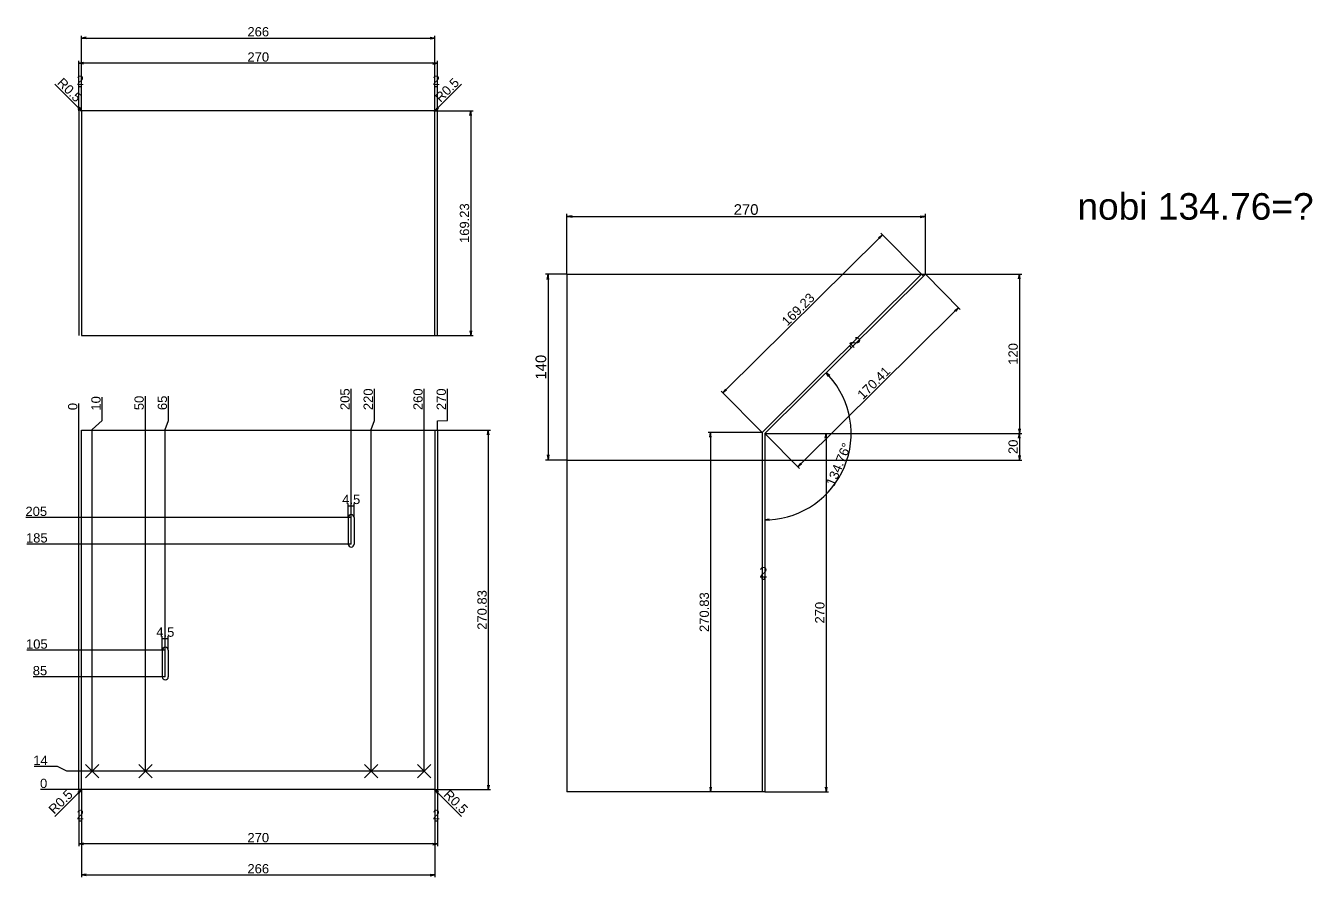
# Model space of a CAD drawing. Header units: inches. Extents: x -821 to 727, y -1701 to 746.
# Drawn here: x -242 to 727, y -1701 to -1059 of the extents above; entities that cross this region are included whole.
import ezdxf

# ---------------------------------------------------------------- set-up
doc = ezdxf.new("R2010")
doc.units = ezdxf.units.IN
doc.header["$LTSCALE"] = 15
doc.header["$MEASUREMENT"] = 0
doc.header["$PDMODE"] = 3
doc.header["$PDSIZE"] = 5
doc.layers.add('DIM', color=5, linetype='Continuous', lineweight=13)
doc.styles.get("Standard").update_dxf_attribs({"font": 'arial.ttf'})
doc.dimstyles.new('DIM', dxfattribs={"dimscale": 1.5, "dimtxt": 4, "dimasz": 2, "dimexe": 1, "dimexo": 0, "dimtad": 1, "dimdsep": 46, "dimtxsty": 'Standard', "dimblk": 'OPEN', "dimcen": 0, "dimclrd": 5, "dimclre": 5, "dimclrt": 2, "dimazin": 2, "dimtfac": 1, "dimtix": 1, "dimtmove": 0, "dimatfit": 3, "dimldrblk": 'OPEN', "dimfxl": 1, "dimtolj": 1, "dimtzin": 0, "dimlwd": 25, "dimlwe": 25, "dimarcsym": 0})

# ---------------------------------------------------------------- blocks, each defined once
blk = doc.blocks.new('_Open')
at = {"color": 0, "linetype": 'Continuous', "lineweight": -2}
for p, q in [((-1, 0.17), (0, 0)), ((-1, -0.17), (0, 0)), ((0, 0), (-1, 0))]:
    blk.add_line(p, q, dxfattribs=at)
blk = doc.blocks.new('*D291')
at = {"layer": 'Defpoints', "color": 0, "transparency": 16777216}
for p in [(435.23, -1246.29), (314.23, -1366.29), (339.18, -1391.44)]:
    blk.add_point(p, dxfattribs=at)
at = {"layer": 'DIM', "color": 5, "lineweight": 25, "transparency": 16777216}
for p, q in [((435.23, -1246.29), (461.41, -1272.69)), ((457.7, -1273.91), (341.67, -1388.98)), ((314.23, -1366.29), (340.41, -1392.69))]:
    blk.add_line(p, q, dxfattribs=at)
at = {"layer": 'DIM', "color": 5, "lineweight": 25, "transparency": 16777216, "xscale": 3.5, "yscale": 3.5, "zscale": 3.5}
for p, rotation in [((460.18, -1271.44), 44.76225954070696), ((339.18, -1391.44), 224.762259540707)]:
    blk.add_blockref('_Open', p, dxfattribs=dict(at, rotation=rotation))
at = {"layer": 'DIM', "color": 2, "transparency": 16777216, "insert": (396.39, -1328.13), "char_height": 7, "attachment_point": 5, "rotation": 44.76226}
blk.add_mtext('\\A1;170.41', dxfattribs=at)
blk = doc.blocks.new('*D292')
at = {"layer": 'Defpoints', "color": 0, "transparency": 16777216}
for p in [(314.23, -1366.29), (314.23, -1636.29), (360.46, -1636.29)]:
    blk.add_point(p, dxfattribs=at)
at = {"layer": 'DIM', "color": 5, "lineweight": 25, "transparency": 16777216}
for p, q in [((314.23, -1366.29), (362.21, -1366.29)), ((360.46, -1369.79), (360.46, -1632.79)), ((314.23, -1636.29), (362.21, -1636.29))]:
    blk.add_line(p, q, dxfattribs=at)
at = {"layer": 'DIM', "color": 5, "lineweight": 25, "transparency": 16777216, "xscale": 3.5, "yscale": 3.5, "zscale": 3.5}
for p, rotation in [((360.46, -1366.29), 90), ((360.46, -1636.29), 270)]:
    blk.add_blockref('_Open', p, dxfattribs=dict(at, rotation=rotation))
at = {"layer": 'DIM', "color": 2, "transparency": 16777216, "insert": (355.79, -1501.29), "char_height": 7, "attachment_point": 5, "rotation": 90}
blk.add_mtext('\\A1;270', dxfattribs=at)
blk = doc.blocks.new('*D293')
at = {"layer": 'Defpoints', "color": 0, "transparency": 16777216}
for p in [(432.39, -1246.29), (282.68, -1335.65), (312.23, -1365.46)]:
    blk.add_point(p, dxfattribs=at)
at = {"layer": 'DIM', "color": 5, "lineweight": 25, "transparency": 16777216}
for p, q in [((400.35, -1218.95), (285.16, -1333.19)), ((432.39, -1246.29), (401.6, -1215.24)), ((312.23, -1365.46), (281.44, -1334.41))]:
    blk.add_line(p, q, dxfattribs=at)
at = {"layer": 'DIM', "color": 5, "lineweight": 25, "transparency": 16777216, "xscale": 3.5, "yscale": 3.5, "zscale": 3.5}
for p, rotation in [((402.84, -1216.49), 44.76225954070696), ((282.68, -1335.65), 224.762259540707)]:
    blk.add_blockref('_Open', p, dxfattribs=dict(at, rotation=rotation))
at = {"layer": 'DIM', "color": 3, "transparency": 16777216, "insert": (339.47, -1272.75), "char_height": 7, "attachment_point": 5, "rotation": 44.76226}
blk.add_mtext('\\A1;169.23', dxfattribs=at)
blk = doc.blocks.new('*D294')
at = {"layer": 'Defpoints', "color": 0, "transparency": 16777216}
for p in [(312.23, -1365.46), (273.45, -1636.29), (312.23, -1636.29)]:
    blk.add_point(p, dxfattribs=at)
at = {"layer": 'DIM', "color": 5, "lineweight": 25, "transparency": 16777216}
for p, q in [((312.23, -1365.46), (271.7, -1365.46)), ((273.45, -1368.96), (273.45, -1632.79)), ((312.23, -1636.29), (271.7, -1636.29))]:
    blk.add_line(p, q, dxfattribs=at)
at = {"layer": 'DIM', "color": 5, "lineweight": 25, "transparency": 16777216, "xscale": 3.5, "yscale": 3.5, "zscale": 3.5}
for p, rotation in [((273.45, -1365.46), 90), ((273.45, -1636.29), 270)]:
    blk.add_blockref('_Open', p, dxfattribs=dict(at, rotation=rotation))
at = {"layer": 'DIM', "color": 3, "transparency": 16777216, "insert": (268.78, -1500.87), "char_height": 7, "attachment_point": 5, "rotation": 90}
blk.add_mtext('\\A1;270.83', dxfattribs=at)
blk = doc.blocks.new('*D295')
at = {"layer": 'Defpoints', "color": 0, "transparency": 16777216}
for p in [(435.23, -1246.29), (314.23, -1366.29), (314.23, -1366.29), (360.19, -1412.38), (314.23, -1636.29)]:
    blk.add_point(p, dxfattribs=at)
at = {"layer": 'DIM', "color": 5, "lineweight": 25, "transparency": 16777216}
blk.add_arc((314.23, -1366.29), 65.09, 273.08146, 41.6808, dxfattribs=at)
at = {"layer": 'DIM', "color": 5, "lineweight": 25, "transparency": 16777216, "xscale": 3.5, "yscale": 3.5, "zscale": 3.5}
for p, rotation in [((360.45, -1320.46), 133.2215299218982), ((314.23, -1431.38), 181.5407296188088)]:
    blk.add_blockref('_Open', p, dxfattribs=dict(at, rotation=rotation))
at = {"layer": 'DIM', "color": 2, "transparency": 16777216, "insert": (370, -1389.53), "char_height": 7, "attachment_point": 5, "rotation": 67.38113}
blk.add_mtext('\\A1;134.76°', dxfattribs=at)
blk = doc.blocks.new('*D296')
at = {"layer": 'Defpoints', "color": 0, "transparency": 16777216}
for p in [(435.23, -1246.29), (314.23, -1366.29), (506.03, -1366.29)]:
    blk.add_point(p, dxfattribs=at)
at = {"layer": 'DIM', "color": 5, "lineweight": 25, "transparency": 16777216}
for p, q in [((435.23, -1246.29), (507.78, -1246.29)), ((506.03, -1249.79), (506.03, -1362.79)), ((314.23, -1366.29), (507.78, -1366.29))]:
    blk.add_line(p, q, dxfattribs=at)
at = {"layer": 'DIM', "color": 5, "lineweight": 25, "transparency": 16777216, "xscale": 3.5, "yscale": 3.5, "zscale": 3.5}
for p, rotation in [((506.03, -1246.29), 90), ((506.03, -1366.29), 270)]:
    blk.add_blockref('_Open', p, dxfattribs=dict(at, rotation=rotation))
at = {"layer": 'DIM', "color": 2, "transparency": 16777216, "insert": (501.36, -1306.29), "char_height": 7, "attachment_point": 5, "rotation": 90}
blk.add_mtext('\\A1;120', dxfattribs=at)
blk = doc.blocks.new('*D297')
at = {"layer": 'Defpoints', "color": 0, "transparency": 16777216}
for p in [(314.23, -1366.29), (314.23, -1386.29), (506.03, -1386.29)]:
    blk.add_point(p, dxfattribs=at)
at = {"layer": 'DIM', "color": 5, "lineweight": 25, "transparency": 16777216}
for p, q in [((314.23, -1366.29), (507.78, -1366.29)), ((506.03, -1369.79), (506.03, -1382.79)), ((314.23, -1386.29), (507.78, -1386.29))]:
    blk.add_line(p, q, dxfattribs=at)
at = {"layer": 'DIM', "color": 5, "lineweight": 25, "transparency": 16777216, "xscale": 3.5, "yscale": 3.5, "zscale": 3.5}
for p, rotation in [((506.03, -1366.29), 90), ((506.03, -1386.29), 270)]:
    blk.add_blockref('_Open', p, dxfattribs=dict(at, rotation=rotation))
at = {"layer": 'DIM', "color": 2, "transparency": 16777216, "insert": (501.36, -1376.29), "char_height": 7, "attachment_point": 5, "rotation": 90}
blk.add_mtext('\\A1;20', dxfattribs=at)
blk = doc.blocks.new('*D298')
at = {"layer": 'Defpoints', "color": 0, "transparency": 16777216}
for p in [(-134.85, -1520.65), (-139.35, -1529.64), (-134.85, -1529.64)]:
    blk.add_point(p, dxfattribs=at)
at = {"layer": 'DIM', "color": 5, "lineweight": 25, "transparency": 16777216}
for p, q in [((-139.35, -1529.64), (-139.35, -1518.9)), ((-139.35, -1520.65), (-134.85, -1520.65)), ((-134.85, -1529.64), (-134.85, -1518.9))]:
    blk.add_line(p, q, dxfattribs=at)
at = {"layer": 'DIM', "color": 2, "transparency": 16777216, "insert": (-137.1, -1515.99), "char_height": 7, "attachment_point": 5}
blk.add_mtext('\\A1;4.5', dxfattribs=at)
blk = doc.blocks.new('*D299')
at = {"layer": 'Defpoints', "color": 0, "transparency": 16777216}
for p in [(5.15, -1420.65), (0.65, -1429.64), (5.15, -1429.64)]:
    blk.add_point(p, dxfattribs=at)
at = {"layer": 'DIM', "color": 5, "lineweight": 25, "transparency": 16777216}
for p, q in [((0.65, -1429.64), (0.65, -1418.9)), ((0.65, -1420.65), (5.15, -1420.65)), ((5.15, -1429.64), (5.15, -1418.9))]:
    blk.add_line(p, q, dxfattribs=at)
at = {"layer": 'DIM', "color": 2, "transparency": 16777216, "insert": (2.9, -1415.99), "char_height": 7, "attachment_point": 5}
blk.add_mtext('\\A1;4.5', dxfattribs=at)
blk = doc.blocks.new('*D300')
at = {"layer": 'Defpoints', "color": 0, "transparency": 16777216}
for p in [(-202.1, -1634.64), (-200.1, -1634.64), (-200.1, -1658.02)]:
    blk.add_point(p, dxfattribs=at)
at = {"layer": 'DIM', "color": 5, "lineweight": 25, "transparency": 16777216}
for p, q in [((-202.1, -1634.64), (-202.1, -1659.77)), ((-200.1, -1634.64), (-200.1, -1659.77)), ((-202.1, -1658.02), (-200.1, -1658.02))]:
    blk.add_line(p, q, dxfattribs=at)
at = {"layer": 'DIM', "color": 2, "transparency": 16777216, "insert": (-201.1, -1653.41), "char_height": 7, "attachment_point": 5}
blk.add_mtext('\\A1;2', dxfattribs=at)
blk = doc.blocks.new('*D301')
at = {"layer": 'Defpoints', "color": 0, "transparency": 16777216}
for p in [(-200.1, -1634.64), (65.9, -1634.64), (65.9, -1698.93)]:
    blk.add_point(p, dxfattribs=at)
at = {"layer": 'DIM', "color": 5, "lineweight": 25, "transparency": 16777216}
for p, q in [((-200.1, -1634.64), (-200.1, -1700.68)), ((65.9, -1634.64), (65.9, -1700.68)), ((-196.6, -1698.93), (62.4, -1698.93))]:
    blk.add_line(p, q, dxfattribs=at)
at = {"layer": 'DIM', "color": 5, "lineweight": 25, "transparency": 16777216, "xscale": 3.5, "yscale": 3.5, "zscale": 3.5, "rotation": 180}
blk.add_blockref('_Open', (-200.1, -1698.93), dxfattribs=at)
at = {"layer": 'DIM', "color": 5, "lineweight": 25, "transparency": 16777216, "xscale": 3.5, "yscale": 3.5, "zscale": 3.5}
blk.add_blockref('_Open', (65.9, -1698.93), dxfattribs=at)
at = {"layer": 'DIM', "color": 2, "transparency": 16777216, "insert": (-67.1, -1694.27), "char_height": 7, "attachment_point": 5}
blk.add_mtext('\\A1;266', dxfattribs=at)
blk = doc.blocks.new('*D302')
at = {"layer": 'Defpoints', "color": 0, "transparency": 16777216}
for p in [(65.9, -1634.64), (67.9, -1634.64), (67.9, -1658.02)]:
    blk.add_point(p, dxfattribs=at)
at = {"layer": 'DIM', "color": 5, "lineweight": 25, "transparency": 16777216}
for p, q in [((65.9, -1634.64), (65.9, -1659.77)), ((67.9, -1634.64), (67.9, -1659.77)), ((65.9, -1658.02), (67.9, -1658.02))]:
    blk.add_line(p, q, dxfattribs=at)
at = {"layer": 'DIM', "color": 2, "transparency": 16777216, "insert": (66.9, -1653.41), "char_height": 7, "attachment_point": 5}
blk.add_mtext('\\A1;2', dxfattribs=at)
blk = doc.blocks.new('*D303')
at = {"layer": 'Defpoints', "color": 0, "transparency": 16777216}
for p in [(-202.1, -1634.64), (67.9, -1634.64), (-202.1, -1675.52)]:
    blk.add_point(p, dxfattribs=at)
at = {"layer": 'DIM', "color": 5, "lineweight": 25, "transparency": 16777216}
for p, q in [((-202.1, -1634.64), (-202.1, -1677.27)), ((67.9, -1634.64), (67.9, -1677.27)), ((64.4, -1675.52), (-198.6, -1675.52))]:
    blk.add_line(p, q, dxfattribs=at)
at = {"layer": 'DIM', "color": 5, "lineweight": 25, "transparency": 16777216, "xscale": 3.5, "yscale": 3.5, "zscale": 3.5, "rotation": 180}
blk.add_blockref('_Open', (-202.1, -1675.52), dxfattribs=at)
at = {"layer": 'DIM', "color": 5, "lineweight": 25, "transparency": 16777216, "xscale": 3.5, "yscale": 3.5, "zscale": 3.5}
blk.add_blockref('_Open', (67.9, -1675.52), dxfattribs=at)
at = {"layer": 'DIM', "color": 2, "transparency": 16777216, "insert": (-67.1, -1670.85), "char_height": 7, "attachment_point": 5}
blk.add_mtext('\\A1;270', dxfattribs=at)
blk = doc.blocks.new('*D304')
at = {"layer": 'Defpoints', "color": 0, "transparency": 16777216}
for p in [(-200.1, -1104.74), (-202.1, -1123.14), (-200.1, -1123.14)]:
    blk.add_point(p, dxfattribs=at)
at = {"layer": 'DIM', "color": 5, "lineweight": 25, "transparency": 16777216}
for p, q in [((-202.1, -1123.14), (-202.1, -1102.99)), ((-200.1, -1123.14), (-200.1, -1102.99)), ((-202.1, -1104.74), (-200.1, -1104.74))]:
    blk.add_line(p, q, dxfattribs=at)
at = {"layer": 'DIM', "color": 2, "transparency": 16777216, "insert": (-201.1, -1100.13), "char_height": 7, "attachment_point": 5}
blk.add_mtext('\\A1;2', dxfattribs=at)
blk = doc.blocks.new('*D306')
at = {"layer": 'Defpoints', "color": 0, "transparency": 16777216}
for p in [(67.9, -1104.74), (65.9, -1123.14), (67.9, -1123.14)]:
    blk.add_point(p, dxfattribs=at)
at = {"layer": 'DIM', "color": 5, "lineweight": 25, "transparency": 16777216}
for p, q in [((65.9, -1123.14), (65.9, -1102.99)), ((67.9, -1123.14), (67.9, -1102.99)), ((65.9, -1104.74), (67.9, -1104.74))]:
    blk.add_line(p, q, dxfattribs=at)
at = {"layer": 'DIM', "color": 2, "transparency": 16777216, "insert": (66.9, -1100.13), "char_height": 7, "attachment_point": 5}
blk.add_mtext('\\A1;2', dxfattribs=at)
blk = doc.blocks.new('*D307')
at = {"layer": 'Defpoints', "color": 0, "transparency": 16777216}
for p in [(-202.1, -1087.24), (-202.1, -1123.14), (67.9, -1123.14)]:
    blk.add_point(p, dxfattribs=at)
at = {"layer": 'DIM', "color": 5, "lineweight": 25, "transparency": 16777216}
for p, q in [((-202.1, -1123.14), (-202.1, -1085.49)), ((64.4, -1087.24), (-198.6, -1087.24)), ((67.9, -1123.14), (67.9, -1085.49))]:
    blk.add_line(p, q, dxfattribs=at)
at = {"layer": 'DIM', "color": 5, "lineweight": 25, "transparency": 16777216, "xscale": 3.5, "yscale": 3.5, "zscale": 3.5, "rotation": 180}
blk.add_blockref('_Open', (-202.1, -1087.24), dxfattribs=at)
at = {"layer": 'DIM', "color": 5, "lineweight": 25, "transparency": 16777216, "xscale": 3.5, "yscale": 3.5, "zscale": 3.5}
blk.add_blockref('_Open', (67.9, -1087.24), dxfattribs=at)
at = {"layer": 'DIM', "color": 2, "transparency": 16777216, "insert": (-67.1, -1082.57), "char_height": 7, "attachment_point": 5}
blk.add_mtext('\\A1;270', dxfattribs=at)
blk = doc.blocks.new('*D308')
at = {"layer": 'Defpoints', "color": 0, "transparency": 16777216}
for p in [(-225.34, -1634.64), (-202.1, -1634.64), (-200.1, -1634.64)]:
    blk.add_point(p, dxfattribs=at)
at = {"layer": 'DIM', "color": 5, "lineweight": 25, "transparency": 16777216}
blk.add_line((-200.1, -1634.64), (-230.99, -1634.64), dxfattribs=at)
at = {"layer": 'DIM', "color": 2, "transparency": 16777216, "insert": (-228.71, -1629.98), "char_height": 7, "attachment_point": 5}
blk.add_mtext('\\A1;0', dxfattribs=at)
blk = doc.blocks.new('*D309')
at = {"layer": 'Defpoints', "color": 0, "transparency": 16777216}
for p in [(-225.34, -1617.14), (57.9, -1620.64), (-202.1, -1634.64)]:
    blk.add_point(p, dxfattribs=at)
at = {"layer": 'DIM', "color": 5, "lineweight": 25, "transparency": 16777216}
for p, q in [((-218.34, -1617.14), (-235.77, -1617.14)), ((-211.34, -1620.64), (-218.34, -1617.14)), ((57.9, -1620.64), (-211.34, -1620.64))]:
    blk.add_line(p, q, dxfattribs=at)
at = {"layer": 'DIM', "color": 2, "transparency": 16777216, "insert": (-231.1, -1612.53), "char_height": 7, "attachment_point": 5}
blk.add_mtext('\\A1;14', dxfattribs=at)
blk = doc.blocks.new('*D310')
at = {"layer": 'Defpoints', "color": 0, "transparency": 16777216}
for p in [(-225.34, -1549.64), (-137.1, -1549.64), (-202.1, -1634.64)]:
    blk.add_point(p, dxfattribs=at)
at = {"layer": 'DIM', "color": 5, "lineweight": 25, "transparency": 16777216}
blk.add_line((-137.1, -1549.64), (-236.52, -1549.64), dxfattribs=at)
at = {"layer": 'DIM', "color": 2, "transparency": 16777216, "insert": (-231.47, -1544.98), "char_height": 7, "attachment_point": 5}
blk.add_mtext('\\A1;85', dxfattribs=at)
blk = doc.blocks.new('*D311')
at = {"layer": 'Defpoints', "color": 0, "transparency": 16777216}
for p in [(-225.34, -1529.64), (-137.1, -1529.64), (-202.1, -1634.64)]:
    blk.add_point(p, dxfattribs=at)
at = {"layer": 'DIM', "color": 5, "lineweight": 25, "transparency": 16777216}
blk.add_line((-137.1, -1529.64), (-241.29, -1529.64), dxfattribs=at)
at = {"layer": 'DIM', "color": 2, "transparency": 16777216, "insert": (-233.86, -1524.98), "char_height": 7, "attachment_point": 5}
blk.add_mtext('\\A1;105', dxfattribs=at)
blk = doc.blocks.new('*D312')
at = {"layer": 'Defpoints', "color": 0, "transparency": 16777216}
for p in [(-225.34, -1449.64), (2.9, -1449.64), (-202.1, -1634.64)]:
    blk.add_point(p, dxfattribs=at)
at = {"layer": 'DIM', "color": 5, "lineweight": 25, "transparency": 16777216}
blk.add_line((2.9, -1449.64), (-241.29, -1449.64), dxfattribs=at)
at = {"layer": 'DIM', "color": 2, "transparency": 16777216, "insert": (-233.86, -1444.98), "char_height": 7, "attachment_point": 5}
blk.add_mtext('\\A1;185', dxfattribs=at)
blk = doc.blocks.new('*D313')
at = {"layer": 'Defpoints', "color": 0, "transparency": 16777216}
for p in [(-225.34, -1429.64), (2.9, -1429.64), (-202.1, -1634.64)]:
    blk.add_point(p, dxfattribs=at)
at = {"layer": 'DIM', "color": 5, "lineweight": 25, "transparency": 16777216}
blk.add_line((2.9, -1429.64), (-242.07, -1429.64), dxfattribs=at)
at = {"layer": 'DIM', "color": 2, "transparency": 16777216, "insert": (-234.25, -1424.98), "char_height": 7, "attachment_point": 5}
blk.add_mtext('\\A1;205', dxfattribs=at)
blk = doc.blocks.new('*D314')
at = {"layer": 'Defpoints', "color": 0, "transparency": 16777216}
for p in [(-202.1, -1349.33), (-202.1, -1363.81), (-202.1, -1634.64)]:
    blk.add_point(p, dxfattribs=at)
at = {"layer": 'DIM', "color": 5, "lineweight": 25, "transparency": 16777216}
blk.add_line((-202.1, -1363.81), (-202.1, -1343.67), dxfattribs=at)
at = {"layer": 'DIM', "color": 2, "transparency": 16777216, "insert": (-206.77, -1345.95), "char_height": 7, "attachment_point": 5, "rotation": 90}
blk.add_mtext('\\A1;0', dxfattribs=at)
blk = doc.blocks.new('*D315')
at = {"layer": 'Defpoints', "color": 0, "transparency": 16777216}
for p in [(-184.6, -1349.33), (-192.1, -1620.64), (-202.1, -1634.64)]:
    blk.add_point(p, dxfattribs=at)
at = {"layer": 'DIM', "color": 5, "lineweight": 25, "transparency": 16777216}
for p, q in [((-184.6, -1356.33), (-184.6, -1338.89)), ((-192.1, -1363.33), (-184.6, -1356.33)), ((-192.1, -1620.64), (-192.1, -1363.33))]:
    blk.add_line(p, q, dxfattribs=at)
at = {"layer": 'DIM', "color": 2, "transparency": 16777216, "insert": (-189.27, -1343.56), "char_height": 7, "attachment_point": 5, "rotation": 90}
blk.add_mtext('\\A1;10', dxfattribs=at)
blk = doc.blocks.new('*D316')
at = {"layer": 'Defpoints', "color": 0, "transparency": 16777216}
for p in [(-152.1, -1349.33), (-152.1, -1620.64), (-202.1, -1634.64)]:
    blk.add_point(p, dxfattribs=at)
at = {"layer": 'DIM', "color": 5, "lineweight": 25, "transparency": 16777216}
blk.add_line((-152.1, -1620.64), (-152.1, -1338.23), dxfattribs=at)
at = {"layer": 'DIM', "color": 2, "transparency": 16777216, "insert": (-156.77, -1343.23), "char_height": 7, "attachment_point": 5, "rotation": 90}
blk.add_mtext('\\A1;50', dxfattribs=at)
blk = doc.blocks.new('*D317')
at = {"layer": 'Defpoints', "color": 0, "transparency": 16777216}
for p in [(-134.6, -1349.33), (-137.1, -1549.64), (-202.1, -1634.64)]:
    blk.add_point(p, dxfattribs=at)
at = {"layer": 'DIM', "color": 5, "lineweight": 25, "transparency": 16777216}
for p, q in [((-134.6, -1356.33), (-134.6, -1338.12)), ((-137.1, -1363.33), (-134.6, -1356.33)), ((-137.1, -1549.64), (-137.1, -1363.33))]:
    blk.add_line(p, q, dxfattribs=at)
at = {"layer": 'DIM', "color": 2, "transparency": 16777216, "insert": (-139.27, -1343.17), "char_height": 7, "attachment_point": 5, "rotation": 90}
blk.add_mtext('\\A1;65', dxfattribs=at)
blk = doc.blocks.new('*D318')
at = {"layer": 'Defpoints', "color": 0, "transparency": 16777216}
for p in [(2.9, -1349.33), (2.9, -1449.64), (-202.1, -1634.64)]:
    blk.add_point(p, dxfattribs=at)
at = {"layer": 'DIM', "color": 5, "lineweight": 25, "transparency": 16777216}
blk.add_line((2.9, -1449.64), (2.9, -1332.6), dxfattribs=at)
at = {"layer": 'DIM', "color": 2, "transparency": 16777216, "insert": (-1.77, -1340.41), "char_height": 7, "attachment_point": 5, "rotation": 90}
blk.add_mtext('\\A1;205', dxfattribs=at)
blk = doc.blocks.new('*D319')
at = {"layer": 'Defpoints', "color": 0, "transparency": 16777216}
for p in [(20.4, -1349.33), (17.9, -1620.64), (-202.1, -1634.64)]:
    blk.add_point(p, dxfattribs=at)
at = {"layer": 'DIM', "color": 5, "lineweight": 25, "transparency": 16777216}
for p, q in [((20.4, -1356.33), (20.4, -1332.67)), ((17.9, -1363.33), (20.4, -1356.33)), ((17.9, -1620.64), (17.9, -1363.33))]:
    blk.add_line(p, q, dxfattribs=at)
at = {"layer": 'DIM', "color": 2, "transparency": 16777216, "insert": (15.73, -1340.45), "char_height": 7, "attachment_point": 5, "rotation": 90}
blk.add_mtext('\\A1;220', dxfattribs=at)
blk = doc.blocks.new('*D320')
at = {"layer": 'Defpoints', "color": 0, "transparency": 16777216}
for p in [(57.9, -1349.33), (57.9, -1620.64), (-202.1, -1634.64)]:
    blk.add_point(p, dxfattribs=at)
at = {"layer": 'DIM', "color": 5, "lineweight": 25, "transparency": 16777216}
blk.add_line((57.9, -1620.64), (57.9, -1332.67), dxfattribs=at)
at = {"layer": 'DIM', "color": 2, "transparency": 16777216, "insert": (53.23, -1340.45), "char_height": 7, "attachment_point": 5, "rotation": 90}
blk.add_mtext('\\A1;260', dxfattribs=at)
blk = doc.blocks.new('*D321')
at = {"layer": 'Defpoints', "color": 0, "transparency": 16777216}
for p in [(75.4, -1349.33), (67.9, -1363.81), (-202.1, -1634.64)]:
    blk.add_point(p, dxfattribs=at)
at = {"layer": 'DIM', "color": 5, "lineweight": 25, "transparency": 16777216}
for p, q in [((75.4, -1356.33), (75.4, -1332.67)), ((67.9, -1356.81), (75.4, -1356.33)), ((67.9, -1363.81), (67.9, -1356.81))]:
    blk.add_line(p, q, dxfattribs=at)
at = {"layer": 'DIM', "color": 2, "transparency": 16777216, "insert": (70.73, -1340.45), "char_height": 7, "attachment_point": 5, "rotation": 90}
blk.add_mtext('\\A1;270', dxfattribs=at)
blk = doc.blocks.new('*D323')
at = {"layer": 'Defpoints', "color": 0, "transparency": 16777216}
for p in [(-199.96, -1634.5), (-199.6, -1634.14)]:
    blk.add_point(p, dxfattribs=at)
at = {"layer": 'DIM', "color": 5, "lineweight": 25, "transparency": 16777216}
for p, q in [((-220.24, -1654.78), (-202.43, -1636.97)), ((-199.6, -1634.14), (-199.96, -1634.5))]:
    blk.add_line(p, q, dxfattribs=at)
at = {"layer": 'DIM', "color": 5, "lineweight": 25, "transparency": 16777216, "xscale": 3.5, "yscale": 3.5, "zscale": 3.5, "rotation": 45.00000000000463}
blk.add_blockref('_Open', (-199.96, -1634.5), dxfattribs=at)
at = {"layer": 'DIM', "color": 2, "transparency": 16777216, "insert": (-215.87, -1643.81), "char_height": 7, "attachment_point": 5, "rotation": 45}
blk.add_mtext('\\A1;R0.5', dxfattribs=at)
blk = doc.blocks.new('*D324')
at = {"layer": 'Defpoints', "color": 0, "transparency": 16777216}
for p in [(65.4, -1634.14), (65.75, -1634.5)]:
    blk.add_point(p, dxfattribs=at)
at = {"layer": 'DIM', "color": 5, "lineweight": 25, "transparency": 16777216}
for p, q in [((65.4, -1634.14), (65.75, -1634.5)), ((86.03, -1654.78), (68.23, -1636.97))]:
    blk.add_line(p, q, dxfattribs=at)
at = {"layer": 'DIM', "color": 5, "lineweight": 25, "transparency": 16777216, "xscale": 3.5, "yscale": 3.5, "zscale": 3.5, "rotation": 134.9999999999954}
blk.add_blockref('_Open', (65.75, -1634.5), dxfattribs=at)
at = {"layer": 'DIM', "color": 2, "transparency": 16777216, "insert": (81.67, -1643.81), "char_height": 7, "attachment_point": 5, "rotation": 315}
blk.add_mtext('\\A1;R0.5', dxfattribs=at)
blk = doc.blocks.new('*D325')
at = {"layer": 'Defpoints', "color": 0, "transparency": 16777216}
for p in [(65.4, -1123.64), (65.75, -1123.29)]:
    blk.add_point(p, dxfattribs=at)
at = {"layer": 'DIM', "color": 5, "lineweight": 25, "transparency": 16777216}
for p, q in [((86.03, -1103), (68.23, -1120.81)), ((65.4, -1123.64), (65.75, -1123.29))]:
    blk.add_line(p, q, dxfattribs=at)
at = {"layer": 'DIM', "color": 5, "lineweight": 25, "transparency": 16777216, "xscale": 3.5, "yscale": 3.5, "zscale": 3.5, "rotation": 225.0000000000046}
blk.add_blockref('_Open', (65.75, -1123.29), dxfattribs=at)
at = {"layer": 'DIM', "color": 2, "transparency": 16777216, "insert": (75.07, -1107.37), "char_height": 7, "attachment_point": 5, "rotation": 45}
blk.add_mtext('\\A1;R0.5', dxfattribs=at)
blk = doc.blocks.new('*D326')
at = {"layer": 'Defpoints', "color": 0, "transparency": 16777216}
for p in [(-199.96, -1123.29), (-199.6, -1123.64)]:
    blk.add_point(p, dxfattribs=at)
at = {"layer": 'DIM', "color": 5, "lineweight": 25, "transparency": 16777216}
for p, q in [((-220.24, -1103), (-202.43, -1120.81)), ((-199.6, -1123.64), (-199.96, -1123.29))]:
    blk.add_line(p, q, dxfattribs=at)
at = {"layer": 'DIM', "color": 5, "lineweight": 25, "transparency": 16777216, "xscale": 3.5, "yscale": 3.5, "zscale": 3.5, "rotation": 314.9999999999954}
blk.add_blockref('_Open', (-199.96, -1123.29), dxfattribs=at)
at = {"layer": 'DIM', "color": 2, "transparency": 16777216, "insert": (-209.27, -1107.37), "char_height": 7, "attachment_point": 5, "rotation": 315}
blk.add_mtext('\\A1;R0.5', dxfattribs=at)
blk = doc.blocks.new('*D327')
at = {"layer": 'Defpoints', "color": 0, "transparency": 16777216}
for p in [(65.9, -1363.81), (65.4, -1634.64), (106.13, -1634.64)]:
    blk.add_point(p, dxfattribs=at)
at = {"layer": 'DIM', "color": 5, "lineweight": 25, "transparency": 16777216}
for p, q in [((65.9, -1363.81), (107.88, -1363.81)), ((106.13, -1367.31), (106.13, -1631.14)), ((65.4, -1634.64), (107.88, -1634.64))]:
    blk.add_line(p, q, dxfattribs=at)
at = {"layer": 'DIM', "color": 5, "lineweight": 25, "transparency": 16777216, "xscale": 3.5, "yscale": 3.5, "zscale": 3.5}
for p, rotation in [((106.13, -1363.81), 90), ((106.13, -1634.64), 270)]:
    blk.add_blockref('_Open', p, dxfattribs=dict(at, rotation=rotation))
at = {"layer": 'DIM', "color": 3, "transparency": 16777216, "insert": (101.46, -1499.23), "char_height": 7, "attachment_point": 5, "rotation": 90}
blk.add_mtext('\\A1;270.83', dxfattribs=at)
blk = doc.blocks.new('*D328')
at = {"layer": 'Defpoints', "color": 0, "transparency": 16777216}
for p in [(65.4, -1123.14), (65.9, -1292.37), (92.9, -1292.37)]:
    blk.add_point(p, dxfattribs=at)
at = {"layer": 'DIM', "color": 5, "lineweight": 25, "transparency": 16777216}
for p, q in [((65.4, -1123.14), (94.65, -1123.14)), ((92.9, -1126.64), (92.9, -1288.87)), ((65.9, -1292.37), (94.65, -1292.37))]:
    blk.add_line(p, q, dxfattribs=at)
at = {"layer": 'DIM', "color": 5, "lineweight": 25, "transparency": 16777216, "xscale": 3.5, "yscale": 3.5, "zscale": 3.5}
for p, rotation in [((92.9, -1123.14), 90), ((92.9, -1292.37), 270)]:
    blk.add_blockref('_Open', p, dxfattribs=dict(at, rotation=rotation))
at = {"layer": 'DIM', "color": 3, "transparency": 16777216, "insert": (88.23, -1207.75), "char_height": 7, "attachment_point": 5, "rotation": 90}
blk.add_mtext('\\A1;169.23', dxfattribs=at)
blk = doc.blocks.new('*D329')
at = {"layer": 'Defpoints', "color": 0, "transparency": 16777216}
for p in [(65.9, -1068.21), (-200.1, -1123.64), (65.9, -1123.64)]:
    blk.add_point(p, dxfattribs=at)
at = {"layer": 'DIM', "color": 5, "lineweight": 25, "transparency": 16777216}
for p, q in [((-200.1, -1123.64), (-200.1, -1066.46)), ((-196.6, -1068.21), (62.4, -1068.21)), ((65.9, -1123.64), (65.9, -1066.46))]:
    blk.add_line(p, q, dxfattribs=at)
at = {"layer": 'DIM', "color": 5, "lineweight": 25, "transparency": 16777216, "xscale": 3.5, "yscale": 3.5, "zscale": 3.5, "rotation": 180}
blk.add_blockref('_Open', (-200.1, -1068.21), dxfattribs=at)
at = {"layer": 'DIM', "color": 5, "lineweight": 25, "transparency": 16777216, "xscale": 3.5, "yscale": 3.5, "zscale": 3.5}
blk.add_blockref('_Open', (65.9, -1068.21), dxfattribs=at)
at = {"layer": 'DIM', "color": 2, "transparency": 16777216, "insert": (-67.1, -1063.54), "char_height": 7, "attachment_point": 5}
blk.add_mtext('\\A1;266', dxfattribs=at)
blk = doc.blocks.new('*D351')
at = {"layer": 'Defpoints', "color": 0, "transparency": 16777216}
for p in [(377.98, -1300.26), (379.38, -1301.68), (379.38, -1301.68)]:
    blk.add_point(p, dxfattribs=at)
at = {"layer": 'DIM', "color": 5, "lineweight": 25, "transparency": 16777216}
for p, q in [((377.98, -1300.26), (379.4, -1298.85)), ((377.98, -1300.26), (379.38, -1301.68)), ((379.38, -1301.68), (380.8, -1300.27))]:
    blk.add_line(p, q, dxfattribs=at)
at = {"layer": 'DIM', "color": 2, "transparency": 16777216, "insert": (382.42, -1297.26), "char_height": 8, "attachment_point": 5, "rotation": 314.76226}
blk.add_mtext('\\A1;2', dxfattribs=at)
blk = doc.blocks.new('*D352')
at = {"layer": 'Defpoints', "color": 0, "transparency": 16777216}
for p in [(312.23, -1476.13), (314.23, -1476.13), (314.23, -1476.13)]:
    blk.add_point(p, dxfattribs=at)
at = {"layer": 'DIM', "color": 5, "lineweight": 25, "transparency": 16777216}
for p, q in [((312.23, -1476.13), (312.23, -1474.13)), ((312.23, -1476.13), (314.23, -1476.13)), ((314.23, -1476.13), (314.23, -1474.13))]:
    blk.add_line(p, q, dxfattribs=at)
at = {"layer": 'DIM', "color": 2, "transparency": 16777216, "insert": (313.23, -1470.87), "char_height": 8, "attachment_point": 5}
blk.add_mtext('\\A1;2', dxfattribs=at)
blk = doc.blocks.new('*D353')
at = {"layer": 'Defpoints', "color": 0, "transparency": 16777216}
for p in [(165.23, -1246.29), (151.09, -1386.29), (165.23, -1386.29)]:
    blk.add_point(p, dxfattribs=at)
at = {"layer": 'DIM', "color": 5, "lineweight": 25, "transparency": 16777216}
for p, q in [((165.23, -1246.29), (149.09, -1246.29)), ((151.09, -1250.29), (151.09, -1382.29)), ((165.23, -1386.29), (149.09, -1386.29))]:
    blk.add_line(p, q, dxfattribs=at)
at = {"layer": 'DIM', "color": 5, "lineweight": 25, "transparency": 16777216, "xscale": 4, "yscale": 4, "zscale": 4}
for p, rotation in [((151.09, -1246.29), 90), ((151.09, -1386.29), 270)]:
    blk.add_blockref('_Open', p, dxfattribs=dict(at, rotation=rotation))
at = {"layer": 'DIM', "color": 2, "transparency": 16777216, "insert": (145.76, -1316.29), "char_height": 8, "attachment_point": 5, "rotation": 90}
blk.add_mtext('\\A1;140', dxfattribs=at)
blk = doc.blocks.new('*D354')
at = {"layer": 'Defpoints', "color": 0, "transparency": 16777216}
for p in [(435.23, -1202.84), (165.23, -1246.29), (435.23, -1246.29)]:
    blk.add_point(p, dxfattribs=at)
at = {"layer": 'DIM', "color": 5, "lineweight": 25, "transparency": 16777216}
for p, q in [((165.23, -1246.29), (165.23, -1200.84)), ((435.23, -1246.29), (435.23, -1200.84)), ((169.23, -1202.84), (431.23, -1202.84))]:
    blk.add_line(p, q, dxfattribs=at)
at = {"layer": 'DIM', "color": 5, "lineweight": 25, "transparency": 16777216, "xscale": 4, "yscale": 4, "zscale": 4, "rotation": 180}
blk.add_blockref('_Open', (165.23, -1202.84), dxfattribs=at)
at = {"layer": 'DIM', "color": 5, "lineweight": 25, "transparency": 16777216, "xscale": 4, "yscale": 4, "zscale": 4}
blk.add_blockref('_Open', (435.23, -1202.84), dxfattribs=at)
at = {"layer": 'DIM', "color": 2, "transparency": 16777216, "insert": (300.23, -1197.51), "char_height": 8, "attachment_point": 5}
blk.add_mtext('\\A1;270', dxfattribs=at)

msp = doc.modelspace()

# ---------------------------------------------------------------- linework, layer by layer
at = {"color": 2}
for p, q in [((-202.103, -1123.14), (-202.103, -1292.37)), ((67.897, -1292.37), (67.897, -1123.14)), ((-202.103, -1634.643), (-202.103, -1363.813)), ((67.897, -1363.813), (67.897, -1634.643))]:
    msp.add_line(p, q, dxfattribs=at)
for p, q in [((-200.103, -1123.64), (-200.103, -1292.37)), ((65.397, -1123.14), (-199.603, -1123.14)), ((65.897, -1292.37), (65.897, -1123.64)), ((165.233, -1246.29), (435.233, -1246.29)), ((165.233, -1246.29), (165.233, -1636.29)), ((312.233, -1365.457), (432.393, -1246.29)), ((314.233, -1366.29), (435.233, -1246.29)), ((432.393, -1246.29), (433.801, -1247.71)), ((-200.103, -1292.37), (65.897, -1292.37)), ((-200.103, -1634.143), (-200.103, -1363.813)), ((-200.103, -1363.813), (65.897, -1363.813)), ((65.897, -1363.813), (65.897, -1634.143)), ((312.233, -1365.457), (312.233, -1636.29)), ((314.233, -1366.29), (314.233, -1636.29)), ((165.233, -1386.29), (314.233, -1386.29)), ((0.647, -1429.643), (0.647, -1449.643)), ((5.147, -1429.643), (5.147, -1449.643)), ((-139.353, -1529.643), (-139.353, -1549.643)), ((-134.853, -1529.643), (-134.853, -1549.643)), ((65.397, -1634.643), (-199.603, -1634.643)), ((314.233, -1636.29), (165.233, -1636.29))]:
    msp.add_line(p, q)
for centre, radius, start, end in [((-199.603, -1123.64), 0.5, 90, 180), ((65.397, -1123.64), 0.5, 0, 90), ((2.897, -1429.643), 2.25, 0, 180), ((2.897, -1449.643), 2.25, 180, 0), ((-137.103, -1529.643), 2.25, 0, 180), ((-137.103, -1549.643), 2.25, 180, 0), ((-199.603, -1634.143), 0.5, 180, 270), ((65.397, -1634.143), 0.5, 270, 0)]:
    msp.add_arc(centre, radius, start, end)
for p in [(-192.103, -1620.643), (-152.103, -1620.643), (17.897, -1620.643), (57.897, -1620.643)]:
    msp.add_point(p)

# ---------------------------------------------------------------- texts
msp.add_text('nobi 134.76=?', height=20).set_placement((549.731, -1205.121))

# ---------------------------------------------------------------- dimensions: what is measured, and where the dimension line sits
at = {"layer": 'DIM'}
for base, p1, p2, override, picture, middle in [((65.897, -1068.21), (-200.103, -1123.64), (65.897, -1123.64), {"dimscale": 1.75}, '*D329', (-67.103, -1063.542)), ((-202.103, -1087.236), (67.897, -1123.14), (-202.103, -1123.14), {"dimscale": 1.75}, '*D307', (-67.103, -1082.568)), ((-200.103, -1104.736), (-202.103, -1123.14), (-200.103, -1123.14), {"dimscale": 1.75}, '*D304', (-201.103, -1100.128)), ((67.897, -1104.736), (65.897, -1123.14), (67.897, -1123.14), {"dimscale": 1.75}, '*D306', (66.897, -1100.128)), ((435.233, -1202.84), (165.233, -1246.29), (435.233, -1246.29), {"dimscale": 2}, '*D354', (300.233, -1197.506)), ((5.147, -1420.648), (0.647, -1429.643), (5.147, -1429.643), {"dimscale": 1.75}, '*D299', (2.897, -1415.994)), ((314.233, -1476.133), (312.233, -1476.133), (314.233, -1476.133), {"dimscale": 2}, '*D352', (313.233, -1470.866)), ((-134.853, -1520.648), (-139.353, -1529.643), (-134.853, -1529.643), {"dimscale": 1.75}, '*D298', (-137.103, -1515.994))]:
    dim = msp.add_linear_dim(base=base, p1=p1, p2=p2, dimstyle='DIM', override=override, dxfattribs=at)
    dim.commit()
    dim.dimension.update_dxf_attribs({"geometry": picture, "text_midpoint": middle})
for center, mpoint, picture, middle in [((-199.603, -1123.64), (-199.956, -1123.286), '*D326', (-212.572, -1110.67)), ((65.397, -1123.64), (65.751, -1123.286), '*D325', (78.367, -1110.67)), ((-199.603, -1634.143), (-199.956, -1634.496), '*D323', (-212.572, -1647.112)), ((65.397, -1634.143), (65.751, -1634.496), '*D324', (78.367, -1647.112))]:
    dim = msp.add_radius_dim(center=center, mpoint=mpoint, dimstyle='DIM', override={"dimscale": 1.75}, dxfattribs=at)
    dim.commit()
    dim.dimension.update_dxf_attribs({"geometry": picture, "text_midpoint": middle})
for base, p1, p2, angle, override, picture, middle in [((92.897, -1292.37), (65.397, -1123.14), (65.897, -1292.37), 270, {"dimscale": 1.75, "dimclrt": 3}, '*D328', (88.227, -1207.755)), ((151.093, -1386.29), (165.233, -1246.29), (165.233, -1386.29), 90, {"dimscale": 2}, '*D353', (145.759, -1316.29)), ((506.03, -1366.29), (435.233, -1246.29), (314.233, -1366.29), 90, {"dimscale": 1.75}, '*D296', (501.362, -1306.29)), ((379.384, -1301.678), (377.976, -1300.257), (379.384, -1301.678), 134.76226, {"dimscale": 2}, '*D351', (382.419, -1297.259)), ((106.128, -1634.643), (65.897, -1363.813), (65.397, -1634.643), 90, {"dimscale": 1.75, "dimclrt": 3}, '*D327', (101.458, -1499.228)), ((506.03, -1386.29), (314.233, -1366.29), (314.233, -1386.29), 90, {"dimscale": 1.75, "dimtmove": 1}, '*D297', (501.362, -1376.29)), ((-200.103, -1658.022), (-202.103, -1634.643), (-200.103, -1634.643), 180, {"dimscale": 1.75}, '*D300', (-201.103, -1653.413)), ((-202.103, -1675.522), (67.897, -1634.643), (-202.103, -1634.643), 180, {"dimscale": 1.75, "dimtmove": 1}, '*D303', (-67.103, -1670.854)), ((65.897, -1698.934), (-200.103, -1634.643), (65.897, -1634.643), 180, {"dimscale": 1.75, "dimtmove": 1}, '*D301', (-67.103, -1694.266)), ((67.897, -1658.022), (65.897, -1634.643), (67.897, -1634.643), 180, {"dimscale": 1.75, "dimtmove": 1}, '*D302', (66.897, -1653.413))]:
    dim = msp.add_linear_dim(base=base, p1=p1, p2=p2, angle=angle, dimstyle='DIM', override=override, dxfattribs=at)
    dim.commit()
    dim.dimension.update_dxf_attribs({"geometry": picture, "text_midpoint": middle})
for p1, p2, distance, override, picture, middle in [((432.393, -1246.29), (312.233, -1365.457), -41.974, {"dimscale": 1.75, "dimclrt": 3}, '*D293', (339.468, -1272.754)), ((435.233, -1246.29), (314.233, -1366.29), 35.427, {"dimscale": 1.75}, '*D291', (396.393, -1328.13)), ((312.233, -1365.457), (312.233, -1636.29), -38.779, {"dimscale": 1.75, "dimclrt": 3}, '*D294', (268.784, -1500.873)), ((314.233, -1366.29), (314.233, -1636.29), 46.228, {"dimscale": 1.75}, '*D292', (355.794, -1501.29))]:
    dim = msp.add_aligned_dim(p1=p1, p2=p2, distance=distance, dimstyle='DIM', override=override, dxfattribs=at)
    dim.commit()
    dim.dimension.update_dxf_attribs({"geometry": picture, "text_midpoint": middle})
dim = msp.add_angular_dim_2l(base=(360.192, -1412.376), line1=((314.233, -1366.29), (314.233, -1636.29)), line2=((314.233, -1366.29), (435.233, -1246.29)), dimstyle='DIM', override={"dimscale": 1.75}, dxfattribs=at)
dim.commit()
dim.dimension.update_dxf_attribs({"geometry": '*D295', "text_midpoint": (370.002, -1389.526)})
for feature_location, offset, dtype, origin, picture, middle in [((2.897, -1449.643), (0, 100.316), 1, (-202.103, -1634.643), '*D318', (-1.77, -1340.414)), ((17.897, -1620.643), (2.5, 271.316), 1, (-202.103, -1634.643), '*D319', (15.73, -1340.452)), ((57.897, -1620.643), (0, 271.316), 1, (-202.103, -1634.643), '*D320', (53.23, -1340.452)), ((67.897, -1363.813), (7.5, 14.486), 1, (-202.103, -1634.643), '*D321', (70.73, -1340.452)), ((-202.102570952, -1363.81283766), (0, 14.485959853), 1, (-202.102570952, -1634.64283766), '*D314', (-206.770331867, -1345.950726716)), ((-137.103, -1549.643), (2.5, 200.316), 1, (-202.103, -1634.643), '*D317', (-139.27, -1343.174)), ((-152.103, -1620.643), (0, 271.316), 1, (-202.103, -1634.643), '*D316', (-156.77, -1343.231)), ((-192.103, -1620.643), (7.5, 271.316), 1, (-202.103, -1634.643), '*D315', (-189.27, -1343.561)), ((2.897, -1429.643), (-228.232, 0), 0, (-202.103, -1634.643), '*D313', (-234.248, -1424.975)), ((2.897, -1449.643), (-228.232, 0), 0, (-202.103, -1634.643), '*D312', (-233.859, -1444.975)), ((-137.103, -1529.643), (-88.232, 0), 0, (-202.103, -1634.643), '*D311', (-233.859, -1524.975)), ((-137.103, -1549.643), (-88.232, 0), 0, (-202.103, -1634.643), '*D310', (-231.473, -1544.975)), ((57.897, -1620.643), (-283.232, 3.5), 0, (-202.103, -1634.643), '*D309', (-231.099, -1612.535)), ((-200.102570953, -1634.64283766), (-25.232457115, 0), 0, (-202.102570953, -1634.64283766), '*D308', (-228.711179159, -1629.975076746))]:
    dim = msp.add_ordinate_dim(feature_location=feature_location, offset=offset, dtype=dtype, origin=origin, dimstyle='DIM', override={"dimscale": 1.75}, dxfattribs=at)
    dim.commit()
    dim.dimension.update_dxf_attribs({"geometry": picture, "text_midpoint": middle})

doc.saveas('drawing.dxf')
